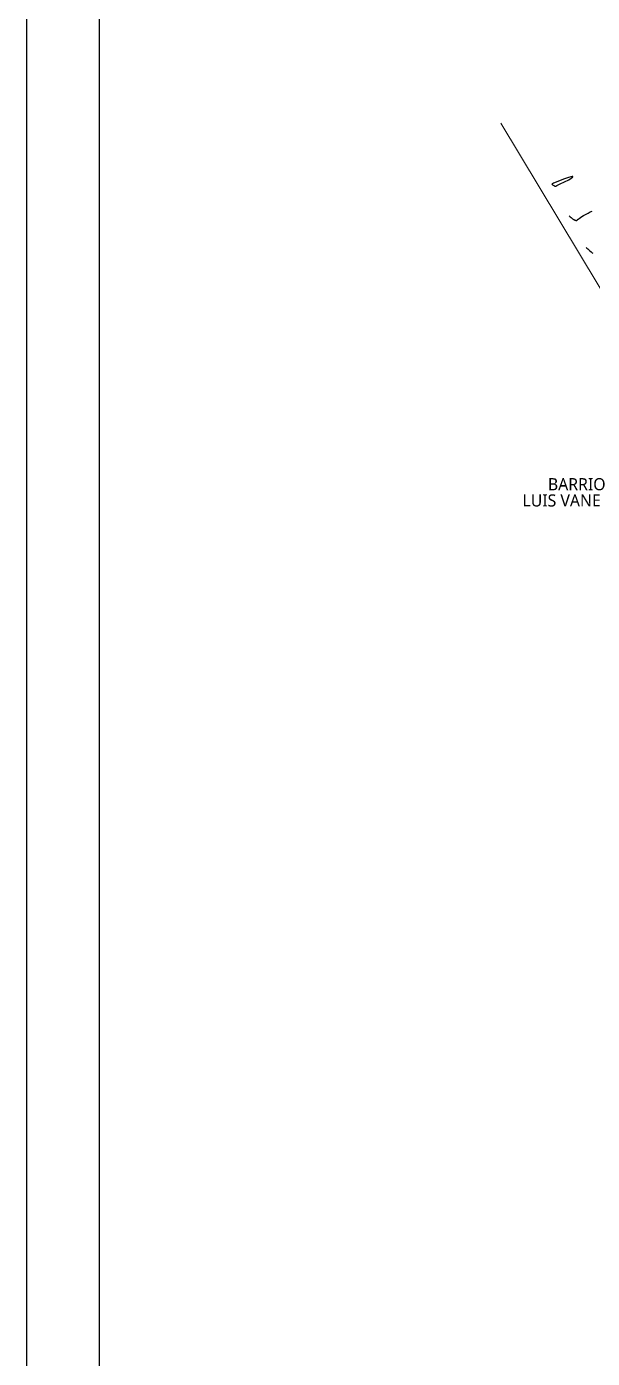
# Model space of a CAD drawing. Header units: millimetres. Extents: x 589115 to 589956, y 1306773 to 1307394.
# Drawn here: x 589114.6 to 589231.4, y 1306912.2 to 1307186.9 of the extents above; entities that cross this region are included whole.
import ezdxf
from ezdxf.enums import TextEntityAlignment as Align

# ---------------------------------------------------------------- set-up
doc = ezdxf.new("R2010")
doc.units = ezdxf.units.MM
doc.layers.add('_TEXTO', color=3, linetype='Continuous', lineweight=25)
for name, color, linetype in [('C-TOPO-MAJR', 9, 'Continuous'), ('C-TOPO-MINR', 8, 'Continuous'), ('cajetin', 3, 'Continuous'), ('CERCO', 6, 'Continuous'), ('Plano', 7, 'Continuous')]:
    doc.layers.add(name, color=color, linetype=linetype)
doc.styles.add('ST - ETIQUETAS', font='', dxfattribs={"height": 2.5})
doc.styles.get('ST - ETIQUETAS').set_extended_font_data('Roboto Thin')

msp = doc.modelspace()

# ---------------------------------------------------------------- linework, layer by layer
msp.add_lwpolyline([(589955.62, 1307367.02), (589114.62, 1307367.02), (589114.62, 1306773.02), (589955.62, 1306773.02)], close=True)
at = {"layer": 'C-TOPO-MAJR', "color": 40, "linetype": 'Continuous', "lineweight": -3, "elevation": 459.5}
msp.add_lwpolyline([(589226.57, 1307147.89), (589226.6, 1307147.86), (589226.68, 1307147.8), (589226.82, 1307147.67), (589227.04, 1307147.49), (589227.27, 1307147.28), (589227.39, 1307147.19), (589227.46, 1307147.14), (589227.53, 1307147.09), (589227.61, 1307147.06), (589227.69, 1307147.02), (589227.77, 1307146.99), (589227.85, 1307146.97), (589227.93, 1307146.95), (589227.99, 1307146.93), (589228.06, 1307146.93), (589228.12, 1307146.93), (589228.17, 1307146.93), (589228.25, 1307146.97), (589228.3, 1307147.04), (589228.34, 1307147.09), (589228.43, 1307147.16), (589228.63, 1307147.32), (589228.92, 1307147.53), (589229.23, 1307147.74), (589229.56, 1307147.94), (589230, 1307148.17), (589230.49, 1307148.43), (589230.95, 1307148.66), (589231.31, 1307148.84)], dxfattribs=at)
at = {"layer": 'C-TOPO-MINR', "color": 44, "linetype": 'Continuous', "lineweight": -3, "elevation": 459.75}
msp.add_lwpolyline([(589227.35, 1307155.94), (589227.33, 1307155.96), (589227.24, 1307155.97), (589226.97, 1307155.93), (589226.45, 1307155.78), (589225.61, 1307155.5), (589224.71, 1307155.15), (589223.89, 1307154.82), (589223.38, 1307154.59), (589223.14, 1307154.48), (589223.06, 1307154.43), (589223.05, 1307154.41), (589223.05, 1307154.39), (589223.08, 1307154.34), (589223.17, 1307154.26), (589223.32, 1307154.16), (589223.42, 1307154.1), (589223.48, 1307154.06), (589223.55, 1307154.03), (589223.62, 1307154), (589223.69, 1307153.99), (589223.75, 1307153.98), (589223.81, 1307154), (589224.08, 1307154.12), (589224.76, 1307154.44), (589225.63, 1307154.85), (589226.5, 1307155.3), (589227.04, 1307155.62), (589227.29, 1307155.81), (589227.36, 1307155.9), (589227.35, 1307155.94)], close=True, dxfattribs=at)
at = {"layer": 'C-TOPO-MINR', "color": 44, "linetype": 'Continuous', "lineweight": -3, "elevation": 459.25}
msp.add_lwpolyline([(589230.09, 1307141.36), (589230.13, 1307141.32), (589230.25, 1307141.22), (589230.47, 1307141.03), (589230.8, 1307140.75), (589231.17, 1307140.43), (589231.36, 1307140.27), (589231.47, 1307140.2)], dxfattribs=at)
at = {"layer": 'cajetin'}
msp.add_lwpolyline([(589940.62, 1307352.02), (589129.62, 1307352.02), (589129.62, 1306788.02), (589940.62, 1306788.02)], close=True, dxfattribs=at)
at = {"layer": 'CERCO', "lineweight": 13, "elevation": -460.62}
msp.add_lwpolyline([(589212.51, 1307166.97), (589244.79, 1307113.43), (589247.58, 1307107.07), (589255.89, 1307090.36), (589257.98, 1307086.48), (589262, 1307078.82), (589269.5, 1307057.35), (589275.52, 1307044.11), (589277.06, 1307029.06), (589252.89, 1307009.63)], dxfattribs=at)
at = {"layer": 'Plano', "lineweight": 13}
msp.add_lwpolyline([(589212.51, 1307166.97), (589244.79, 1307113.43), (589247.58, 1307107.07), (589255.89, 1307090.36), (589257.98, 1307086.48), (589262, 1307078.82), (589269.5, 1307057.35), (589275.52, 1307044.11), (589277.06, 1307029.06), (589252.89, 1307009.63)], dxfattribs=at)

# ---------------------------------------------------------------- texts
at = {"layer": '_TEXTO', "style": 'ST - ETIQUETAS'}
for s, p in [('BARRIO', (589228.16, 1307091.27)), ('LUIS VANEGAS', (589228.16, 1307087.92))]:
    msp.add_text(s, height=2.5, dxfattribs=at).set_placement(p, align=Align.CENTER)

doc.saveas('drawing.dxf')
